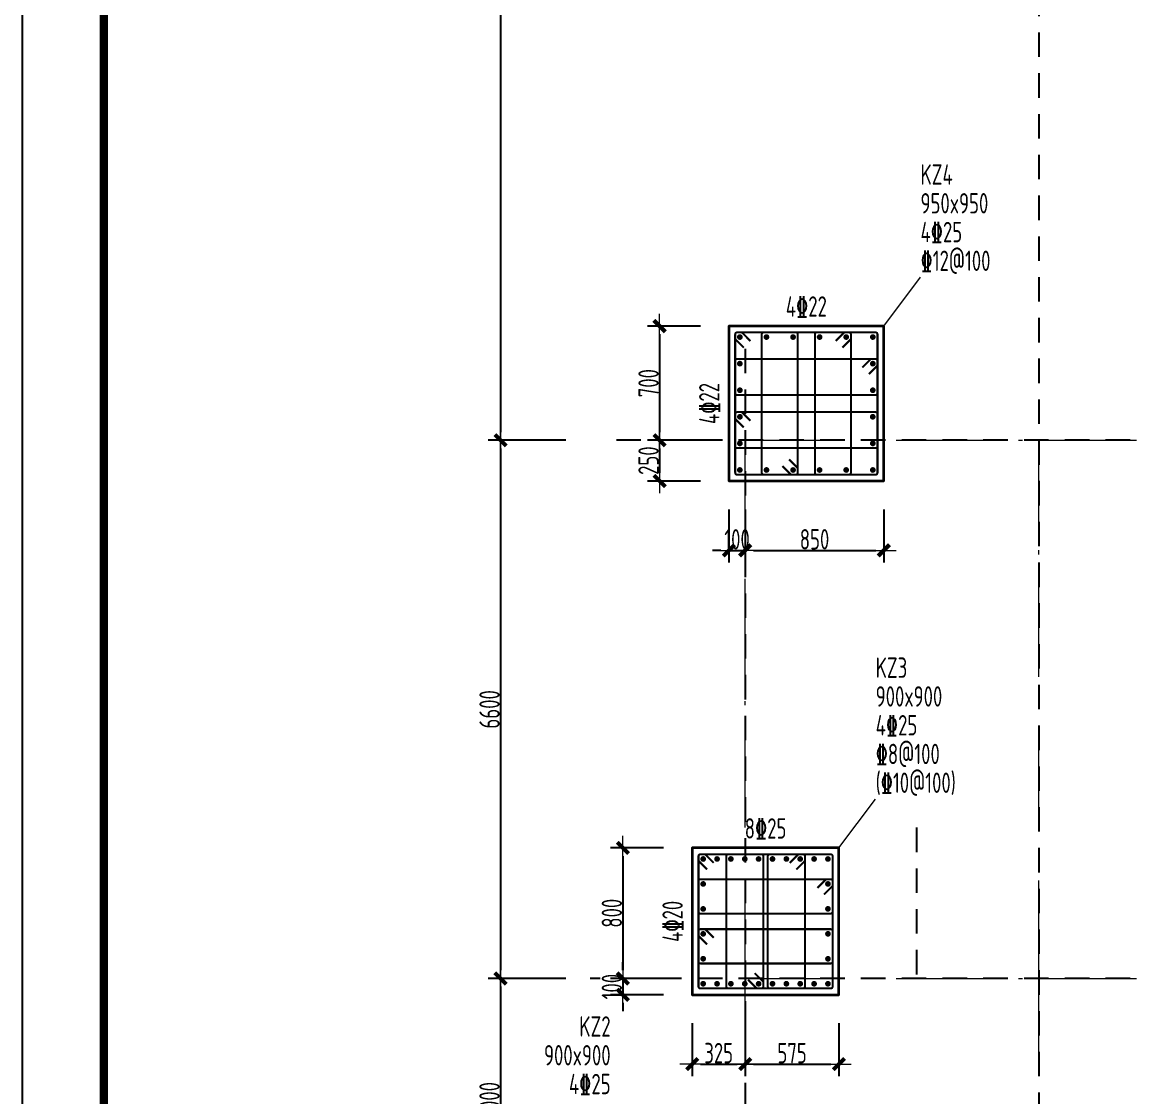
# Model space of a CAD drawing. Header units: millimetres. Extents: x 539196 to 807275, y 431843 to 1156631.
# Drawn here: x 603403 to 617021, y 796708 to 809885 of the extents above; entities that cross this region are included whole.
import ezdxf
from ezdxf.enums import TextEntityAlignment as Align

# ---------------------------------------------------------------- set-up
doc = ezdxf.new("R2010")
doc.units = ezdxf.units.MM
doc.header["$MEASUREMENT"] = 0
for name, pattern in [('DOTE', [2.42, 2, -0.2, 0.02, -0.2]), ('点划线', [1850, 1200, -300, 50, -300]), ('虚线', [500, 300, -200])]:
    doc.linetypes.add(name, pattern=pattern)
doc.layers.add('DOTE', color=1, linetype='DOTE')
doc.layers.add('PUB_TITLE', color=4, linetype='Continuous')
for name, color, linetype, lineweight in [('柱原位标注', 7, 'Continuous', 18), ('柱尺寸标注', 3, 'Continuous', 18), ('柱标注引线', 2, 'Continuous', 18), ('柱箍筋', 1, 'Continuous', 25), ('柱纵筋', 1, 'Continuous', 70), ('柱集中标注', 2, 'Continuous', 18), ('砼柱', 2, 'Continuous', 35), ('网格', 9, '点划线', 18), ('轴线标注', 3, 'Continuous', 18)]:
    doc.layers.add(name, color=color, linetype=linetype, lineweight=lineweight)
doc.styles.add('样式 1_yjk_yjk_yjk', font='yjkeng.shx', dxfattribs={"width": 0.7, "bigfont": 'yjkchn.shx'})
doc.dimstyles.new('盈建科结构_yjk_yjk_yjk', dxfattribs={"dimscale": 100, "dimtxt": 2.5, "dimasz": 1, "dimexe": 1.5, "dimexo": 0.625, "dimgap": 0.1, "dimtad": 1, "dimdec": 0, "dimrnd": 1, "dimzin": 0, "dimdsep": 46, "dimtxsty": '样式 1_yjk_yjk_yjk', "dimblk": '_yjkbk', "dimblk1": 'ARCHTICK', "dimblk2": 'ARCHTICK', "dimcen": 0.09, "dimadec": 0, "dimazin": 0, "dimtfac": 1, "dimtdec": 4, "dimtix": 1, "dimtmove": 2, "dimatfit": 3, "dimfxl": 0, "dimtolj": 1, "dimtzin": 0, "dimarcsym": 0})

# ---------------------------------------------------------------- blocks, each defined once
blk = doc.blocks.new('_yjkbk')
blk.add_line((-1, 0), (1.5, 0))
blk.add_lwpolyline([(-0.7, -0.7, 0.5, 0.5, 0), (0.7, 0.7, 0.5, 0.5, 0)], format="xyseb")
blk = doc.blocks.new('*D1200')
at = {"layer": 'Defpoints', "color": 0}
for p in [(612068, 804259), (612268, 804259), (612268, 803409)]:
    blk.add_point(p, dxfattribs=at)
at = {"layer": '柱尺寸标注', "color": 0, "lineweight": -2}
for p, q in [((612068, 803909), (612068, 803259)), ((612268, 803909), (612268, 803259)), ((611968, 803409), (611868, 803409)), ((612068, 803409), (612268, 803409)), ((612368, 803409), (612468, 803409))]:
    blk.add_line(p, q, dxfattribs=at)
at = {"layer": '柱尺寸标注', "color": 0, "lineweight": -2, "xscale": 100, "yscale": 100, "zscale": 100}
blk.add_blockref('_yjkbk', (612068, 803409), dxfattribs=at)
at = {"layer": '柱尺寸标注', "color": 0, "lineweight": -2, "xscale": 100, "yscale": 100, "zscale": 100, "rotation": 180}
blk.add_blockref('_yjkbk', (612268, 803409), dxfattribs=at)
at = {"layer": '柱尺寸标注', "color": 0, "insert": (612168, 803544), "char_height": 250, "attachment_point": 5, "style": '样式 1_yjk_yjk_yjk'}
blk.add_mtext('\\A1;100', dxfattribs=at)
blk = doc.blocks.new('_ARCHTICK')
at = {"color": 0, "linetype": 'ByBlock', "const_width": 0.15}
blk.add_lwpolyline([(-0.5, -0.5), (0.5, 0.5)], dxfattribs=at)
blk = doc.blocks.new('*D1201')
at = {"layer": 'Defpoints', "color": 0}
for p in [(612268, 804259), (613968, 804259), (613968, 803409)]:
    blk.add_point(p, dxfattribs=at)
at = {"layer": '柱尺寸标注', "color": 0, "lineweight": -2}
for p, q in [((612268, 803909), (612268, 803259)), ((613968, 803909), (613968, 803259)), ((612368, 803409), (613868, 803409))]:
    blk.add_line(p, q, dxfattribs=at)
at = {"layer": '柱尺寸标注', "color": 0, "lineweight": -2, "xscale": 100, "yscale": 100, "zscale": 100, "rotation": 180}
blk.add_blockref('_yjkbk', (612268, 803409), dxfattribs=at)
at = {"layer": '柱尺寸标注', "color": 0, "lineweight": -2, "xscale": 100, "yscale": 100, "zscale": 100}
blk.add_blockref('_yjkbk', (613968, 803409), dxfattribs=at)
at = {"layer": '柱尺寸标注', "color": 0, "insert": (613118, 803544), "char_height": 250, "attachment_point": 5, "style": '样式 1_yjk_yjk_yjk'}
blk.add_mtext('\\A1;850', dxfattribs=at)
blk = doc.blocks.new('*D1202')
at = {"layer": 'Defpoints', "color": 0}
for p in [(612068, 806159), (611218, 804759), (612068, 804759)]:
    blk.add_point(p, dxfattribs=at)
at = {"layer": '柱尺寸标注', "color": 0, "lineweight": -2}
for p, q in [((611718, 806159), (611068, 806159)), ((611218, 806059), (611218, 804859)), ((611718, 804759), (611068, 804759))]:
    blk.add_line(p, q, dxfattribs=at)
at = {"layer": '柱尺寸标注', "color": 0, "lineweight": -2, "xscale": 100, "yscale": 100, "zscale": 100}
for p, rotation in [((611218, 806159), 90), ((611218, 804759), 270)]:
    blk.add_blockref('_yjkbk', p, dxfattribs=dict(at, rotation=rotation))
at = {"layer": '柱尺寸标注', "color": 0, "insert": (611083, 805459), "char_height": 250, "attachment_point": 5, "rotation": 90, "style": '样式 1_yjk_yjk_yjk'}
blk.add_mtext('\\A1;700', dxfattribs=at)
blk = doc.blocks.new('*D1203')
at = {"layer": 'Defpoints', "color": 0}
for p in [(612068, 804759), (611218, 804259), (612068, 804259)]:
    blk.add_point(p, dxfattribs=at)
at = {"layer": '柱尺寸标注', "color": 0, "lineweight": -2}
for p, q in [((611718, 804759), (611068, 804759)), ((611218, 804659), (611218, 804359)), ((611718, 804259), (611068, 804259))]:
    blk.add_line(p, q, dxfattribs=at)
at = {"layer": '柱尺寸标注', "color": 0, "lineweight": -2, "xscale": 100, "yscale": 100, "zscale": 100}
for p, rotation in [((611218, 804759), 90), ((611218, 804259), 270)]:
    blk.add_blockref('_yjkbk', p, dxfattribs=dict(at, rotation=rotation))
at = {"layer": '柱尺寸标注', "color": 0, "insert": (611083, 804509), "char_height": 250, "attachment_point": 5, "rotation": 90, "style": '样式 1_yjk_yjk_yjk'}
blk.add_mtext('\\A1;250', dxfattribs=at)
blk = doc.blocks.new('*D1204')
at = {"layer": 'Defpoints', "color": 0}
for p in [(611618, 797959), (612268, 797959), (612268, 797109)]:
    blk.add_point(p, dxfattribs=at)
at = {"layer": '柱尺寸标注', "color": 0, "lineweight": -2}
for p, q in [((611618, 797609), (611618, 796959)), ((612268, 797609), (612268, 796959)), ((611718, 797109), (612168, 797109))]:
    blk.add_line(p, q, dxfattribs=at)
at = {"layer": '柱尺寸标注', "color": 0, "lineweight": -2, "xscale": 100, "yscale": 100, "zscale": 100, "rotation": 180}
blk.add_blockref('_yjkbk', (611618, 797109), dxfattribs=at)
at = {"layer": '柱尺寸标注', "color": 0, "lineweight": -2, "xscale": 100, "yscale": 100, "zscale": 100}
blk.add_blockref('_yjkbk', (612268, 797109), dxfattribs=at)
at = {"layer": '柱尺寸标注', "color": 0, "insert": (611943, 797244), "char_height": 250, "attachment_point": 5, "style": '样式 1_yjk_yjk_yjk'}
blk.add_mtext('\\A1;325', dxfattribs=at)
blk = doc.blocks.new('*D1205')
at = {"layer": 'Defpoints', "color": 0}
for p in [(612268, 797959), (613418, 797959), (613418, 797109)]:
    blk.add_point(p, dxfattribs=at)
at = {"layer": '柱尺寸标注', "color": 0, "lineweight": -2}
for p, q in [((612268, 797609), (612268, 796959)), ((613418, 797609), (613418, 796959)), ((612368, 797109), (613318, 797109))]:
    blk.add_line(p, q, dxfattribs=at)
at = {"layer": '柱尺寸标注', "color": 0, "lineweight": -2, "xscale": 100, "yscale": 100, "zscale": 100, "rotation": 180}
blk.add_blockref('_yjkbk', (612268, 797109), dxfattribs=at)
at = {"layer": '柱尺寸标注', "color": 0, "lineweight": -2, "xscale": 100, "yscale": 100, "zscale": 100}
blk.add_blockref('_yjkbk', (613418, 797109), dxfattribs=at)
at = {"layer": '柱尺寸标注', "color": 0, "insert": (612843, 797244), "char_height": 250, "attachment_point": 5, "style": '样式 1_yjk_yjk_yjk'}
blk.add_mtext('\\A1;575', dxfattribs=at)
blk = doc.blocks.new('*D1206')
at = {"layer": 'Defpoints', "color": 0}
for p in [(611618, 799759), (610768, 798159), (611618, 798159)]:
    blk.add_point(p, dxfattribs=at)
at = {"layer": '柱尺寸标注', "color": 0, "lineweight": -2}
for p, q in [((611268, 799759), (610618, 799759)), ((610768, 799659), (610768, 798259)), ((611268, 798159), (610618, 798159))]:
    blk.add_line(p, q, dxfattribs=at)
at = {"layer": '柱尺寸标注', "color": 0, "lineweight": -2, "xscale": 100, "yscale": 100, "zscale": 100}
for p, rotation in [((610768, 799759), 90), ((610768, 798159), 270)]:
    blk.add_blockref('_yjkbk', p, dxfattribs=dict(at, rotation=rotation))
at = {"layer": '柱尺寸标注', "color": 0, "insert": (610633, 798959), "char_height": 250, "attachment_point": 5, "rotation": 90, "style": '样式 1_yjk_yjk_yjk'}
blk.add_mtext('\\A1;800', dxfattribs=at)
blk = doc.blocks.new('*D1207')
at = {"layer": 'Defpoints', "color": 0}
for p in [(611618, 798159), (610768, 797959), (611618, 797959)]:
    blk.add_point(p, dxfattribs=at)
at = {"layer": '柱尺寸标注', "color": 0, "lineweight": -2}
for p, q in [((610768, 798259), (610768, 798359)), ((611268, 798159), (610618, 798159)), ((610768, 798159), (610768, 797959)), ((611268, 797959), (610618, 797959)), ((610768, 797859), (610768, 797759))]:
    blk.add_line(p, q, dxfattribs=at)
at = {"layer": '柱尺寸标注', "color": 0, "lineweight": -2, "xscale": 100, "yscale": 100, "zscale": 100}
for p, rotation in [((610768, 798159), 270), ((610768, 797959), 90)]:
    blk.add_blockref('_yjkbk', p, dxfattribs=dict(at, rotation=rotation))
at = {"layer": '柱尺寸标注', "color": 0, "insert": (610633, 798059), "char_height": 250, "attachment_point": 5, "rotation": 90, "style": '样式 1_yjk_yjk_yjk'}
blk.add_mtext('\\A1;100', dxfattribs=at)
blk = doc.blocks.new('*D1298')
at = {"layer": 'Defpoints', "color": 0}
for p in [(612268, 825759), (609268, 804759), (612268, 804759)]:
    blk.add_point(p, dxfattribs=at)
at = {"layer": '轴线标注', "color": 0, "lineweight": -2}
for p, q in [((610068, 825759), (609118, 825759)), ((609268, 825659), (609268, 804859)), ((610068, 804759), (609118, 804759))]:
    blk.add_line(p, q, dxfattribs=at)
at = {"layer": '轴线标注', "color": 0, "lineweight": -2, "xscale": 100, "yscale": 100, "zscale": 100}
for p, rotation in [((609268, 825759), 90), ((609268, 804759), 270)]:
    blk.add_blockref('_yjkbk', p, dxfattribs=dict(at, rotation=rotation))
at = {"layer": '轴线标注', "color": 0, "insert": (609133, 815259), "char_height": 250, "attachment_point": 5, "rotation": 90, "style": '样式 1_yjk_yjk_yjk'}
blk.add_mtext('\\A1;21000', dxfattribs=at)
blk = doc.blocks.new('*D1300')
at = {"layer": 'Defpoints', "color": 0}
for p in [(612268, 804759), (609268, 798159), (612268, 798159)]:
    blk.add_point(p, dxfattribs=at)
at = {"layer": '轴线标注', "color": 0, "lineweight": -2}
for p, q in [((610068, 804759), (609118, 804759)), ((609268, 804659), (609268, 798259)), ((610068, 798159), (609118, 798159))]:
    blk.add_line(p, q, dxfattribs=at)
at = {"layer": '轴线标注', "color": 0, "lineweight": -2, "xscale": 100, "yscale": 100, "zscale": 100}
for p, rotation in [((609268, 804759), 90), ((609268, 798159), 270)]:
    blk.add_blockref('_yjkbk', p, dxfattribs=dict(at, rotation=rotation))
at = {"layer": '轴线标注', "color": 0, "insert": (609133, 801459), "char_height": 250, "attachment_point": 5, "rotation": 90, "style": '样式 1_yjk_yjk_yjk'}
blk.add_mtext('\\A1;6600', dxfattribs=at)
blk = doc.blocks.new('*D1302')
at = {"layer": 'Defpoints', "color": 0}
for p in [(612268, 798159), (609268, 795159), (612268, 795159)]:
    blk.add_point(p, dxfattribs=at)
at = {"layer": '轴线标注', "color": 0, "lineweight": -2}
for p, q in [((610068, 798159), (609118, 798159)), ((609268, 798059), (609268, 795259)), ((610068, 795159), (609118, 795159))]:
    blk.add_line(p, q, dxfattribs=at)
at = {"layer": '轴线标注', "color": 0, "lineweight": -2, "xscale": 100, "yscale": 100, "zscale": 100}
for p, rotation in [((609268, 798159), 90), ((609268, 795159), 270)]:
    blk.add_blockref('_yjkbk', p, dxfattribs=dict(at, rotation=rotation))
at = {"layer": '轴线标注', "color": 0, "insert": (609133, 796659), "char_height": 250, "attachment_point": 5, "rotation": 90, "style": '样式 1_yjk_yjk_yjk'}
blk.add_mtext('\\A1;3000', dxfattribs=at)
blk = doc.blocks.new('jzzw')
at = {"layer": 'DOTE', "color": 1, "linetype": '虚线'}
for p, q in [((917386, 873149), (917386, 834829)), ((913786, 853271), (913786, 834829)), ((913786, 853271), (913786, 834829)), ((913786, 853271), (913786, 834829)), ((952506, 852149), (912186, 852149)), ((915886, 847399), (915886, 845549)), ((952506, 845549), (911886, 845549)), ((952506, 845549), (911886, 845549))]:
    blk.add_line(p, q, dxfattribs=at)

msp = doc.modelspace()

# ---------------------------------------------------------------- linework, layer by layer
at = {"layer": 'PUB_TITLE'}
msp.add_lwpolyline([(603402.6, 768243), (662802.6, 768243), (662802.6, 852343), (603402.6, 852343)], close=True, dxfattribs=at)
at = {"layer": 'PUB_TITLE', "const_width": 100}
msp.add_lwpolyline([(604402.6, 769243), (661802.6, 769243), (661802.6, 849843), (604402.6, 849843)], close=True, dxfattribs=at)
at = {"layer": '柱标注引线'}
for p, q in [((613967.6, 806159.2), (614417.6, 806759.2)), ((613417.6, 799759.2), (613867.6, 800359.2))]:
    msp.add_line(p, q, dxfattribs=at)
at = {"layer": '柱箍筋', "const_width": 25}
for points in [[(612331.6, 805976.5), (612233.4, 806074.8, 0.1989124), (612216.6, 806081.7), (612168.8, 806081.7, 0.4142136), (612145.1, 806058), (612145.1, 804360.5, 0.4142136), (612168.8, 804336.7), (613866.3, 804336.7, 0.4142136), (613890.1, 804360.5), (613890.1, 806058, 0.4142136), (613866.3, 806081.7), (612168.8, 806081.7, 0.4142136), (612145.1, 806058), (612145.1, 806010.2, 0.1989124), (612152, 805993.5), (612250.3, 805895.2)], [(612725.5, 804442), (612823.8, 804343.7, 0.1989124), (612840.6, 804336.7), (612888.3, 804336.7, 0.4142136), (612912.1, 804360.5), (612912.1, 806058, 0.4142136), (612888.3, 806081.7), (612494.8, 806081.7, 0.4142136), (612471.1, 806058), (612471.1, 804360.5, 0.4142136), (612494.8, 804336.7), (612888.3, 804336.7, 0.4142136), (612912.1, 804360.5), (612912.1, 804408.2, 0.1989124), (612905.1, 804425), (612806.9, 804523.3)], [(613377.5, 805976.5), (613475.8, 806074.8, -0.1989124), (613492.6, 806081.7), (613540.3, 806081.7, -0.4142136), (613564.1, 806058), (613564.1, 804360.5, -0.4142136), (613540.3, 804336.7), (613146.8, 804336.7, -0.4142136), (613123.1, 804360.5), (613123.1, 806058, -0.4142136), (613146.8, 806081.7), (613540.3, 806081.7, -0.4142136), (613564.1, 806058), (613564.1, 806010.2, -0.1989124), (613557.1, 805993.5), (613458.9, 805895.2)], [(613784.9, 805569.2), (613883.1, 805667.5, 0.1989124), (613890.1, 805684.2), (613890.1, 805732, 0.4142136), (613866.3, 805755.7), (612168.8, 805755.7, 0.4142136), (612145.1, 805732), (612145.1, 805338.5, 0.4142136), (612168.8, 805314.7), (613866.3, 805314.7, 0.4142136), (613890.1, 805338.5), (613890.1, 805732, 0.4142136), (613866.3, 805755.7), (613818.6, 805755.7, 0.1989124), (613801.8, 805748.8), (613703.5, 805650.5)], [(612250.3, 804917.2), (612152, 805015.5, -0.1989124), (612145.1, 805032.2), (612145.1, 805080, -0.4142136), (612168.8, 805103.7), (613866.3, 805103.7, -0.4142136), (613890.1, 805080), (613890.1, 804686.5, -0.4142136), (613866.3, 804662.7), (612168.8, 804662.7, -0.4142136), (612145.1, 804686.5), (612145.1, 805080, -0.4142136), (612168.8, 805103.7), (612216.6, 805103.7, -0.1989124), (612233.4, 805096.8), (612331.6, 804998.5)], [(611881.6, 799576.5), (611783.4, 799674.8, 0.1989124), (611766.6, 799681.7), (611718.8, 799681.7, 0.4142136), (611695.1, 799658), (611695.1, 798060.5, 0.4142136), (611718.8, 798036.7), (613316.3, 798036.7, 0.4142136), (613340.1, 798060.5), (613340.1, 799658, 0.4142136), (613316.3, 799681.7), (611718.8, 799681.7, 0.4142136), (611695.1, 799658), (611695.1, 799610.2, 0.1989124), (611702, 799593.5), (611800.3, 799495.2)], [(612303.5, 798142), (612401.8, 798043.7, 0.1989124), (612418.6, 798036.7), (612466.3, 798036.7, 0.4142136), (612490.1, 798060.5), (612490.1, 799658, 0.4142136), (612466.3, 799681.7), (612058.8, 799681.7, 0.4142136), (612035.1, 799658), (612035.1, 798060.5, 0.4142136), (612058.8, 798036.7), (612466.3, 798036.7, 0.4142136), (612490.1, 798060.5), (612490.1, 798108.2, 0.1989124), (612483.1, 798125), (612384.9, 798223.3)], [(612813.5, 799576.5), (612911.8, 799674.8, -0.1989124), (612928.6, 799681.7), (612976.3, 799681.7, -0.4142136), (613000.1, 799658), (613000.1, 798060.5, -0.4142136), (612976.3, 798036.7), (612568.8, 798036.7, -0.4142136), (612545.1, 798060.5), (612545.1, 799658, -0.4142136), (612568.8, 799681.7), (612976.3, 799681.7, -0.4142136), (613000.1, 799658), (613000.1, 799610.2, -0.1989124), (612993.1, 799593.5), (612894.9, 799495.2)], [(613234.9, 799189.2), (613333.1, 799287.5, 0.1989124), (613340.1, 799304.2), (613340.1, 799352, 0.4142136), (613316.3, 799375.7), (611718.8, 799375.7, 0.4142136), (611695.1, 799352), (611695.1, 798978.5, 0.4142136), (611718.8, 798954.7), (613316.3, 798954.7, 0.4142136), (613340.1, 798978.5), (613340.1, 799352, 0.4142136), (613316.3, 799375.7), (613268.6, 799375.7, 0.1989124), (613251.8, 799368.8), (613153.5, 799270.5)], [(611800.3, 798577.2), (611702, 798675.5, -0.1989124), (611695.1, 798692.2), (611695.1, 798740, -0.4142136), (611718.8, 798763.7), (613316.3, 798763.7, -0.4142136), (613340.1, 798740), (613340.1, 798366.5, -0.4142136), (613316.3, 798342.7), (611718.8, 798342.7, -0.4142136), (611695.1, 798366.5), (611695.1, 798740, -0.4142136), (611718.8, 798763.7), (611766.6, 798763.7, -0.1989124), (611783.4, 798756.8), (611881.6, 798658.5)]]:
    msp.add_lwpolyline(points, format="xyb", dxfattribs=at)
at = {"layer": '柱纵筋', "const_width": 35}
for points in [[(612220.1, 806024.2, 1), (612185.1, 806024.2, 1)], [(612546.1, 806024.2, 1), (612511.1, 806024.2, 1)], [(612872.1, 806024.2, 1), (612837.1, 806024.2, 1)], [(613198.1, 806024.2, 1), (613163.1, 806024.2, 1)], [(613524.1, 806024.2, 1), (613489.1, 806024.2, 1)], [(613850.1, 806024.2, 1), (613815.1, 806024.2, 1)], [(612220.1, 805698.2, 1), (612185.1, 805698.2, 1)], [(613850.1, 805698.2, 1), (613815.1, 805698.2, 1)], [(612220.1, 805372.2, 1), (612185.1, 805372.2, 1)], [(613850.1, 805372.2, 1), (613815.1, 805372.2, 1)], [(612220.1, 805046.2, 1), (612185.1, 805046.2, 1)], [(613850.1, 805046.2, 1), (613815.1, 805046.2, 1)], [(612220.1, 804720.2, 1), (612185.1, 804720.2, 1)], [(613850.1, 804720.2, 1), (613815.1, 804720.2, 1)], [(612220.1, 804394.2, 1), (612185.1, 804394.2, 1)], [(612546.1, 804394.2, 1), (612511.1, 804394.2, 1)], [(612872.1, 804394.2, 1), (612837.1, 804394.2, 1)], [(613198.1, 804394.2, 1), (613163.1, 804394.2, 1)], [(613524.1, 804394.2, 1), (613489.1, 804394.2, 1)], [(613850.1, 804394.2, 1), (613815.1, 804394.2, 1)], [(611770.1, 799624.2, 1), (611735.1, 799624.2, 1)], [(611940.1, 799624.2, 1), (611905.1, 799624.2, 1)], [(612110.1, 799624.2, 1), (612075.1, 799624.2, 1)], [(612280.1, 799624.2, 1), (612245.1, 799624.2, 1)], [(612450.1, 799624.2, 1), (612415.1, 799624.2, 1)], [(612620.1, 799624.2, 1), (612585.1, 799624.2, 1)], [(612790.1, 799624.2, 1), (612755.1, 799624.2, 1)], [(612960.1, 799624.2, 1), (612925.1, 799624.2, 1)], [(613130.1, 799624.2, 1), (613095.1, 799624.2, 1)], [(613300.1, 799624.2, 1), (613265.1, 799624.2, 1)], [(611770.1, 799318.2, 1), (611735.1, 799318.2, 1)], [(613300.1, 799318.2, 1), (613265.1, 799318.2, 1)], [(611770.1, 799012.2, 1), (611735.1, 799012.2, 1)], [(613300.1, 799012.2, 1), (613265.1, 799012.2, 1)], [(611770.1, 798706.2, 1), (611735.1, 798706.2, 1)], [(613300.1, 798706.2, 1), (613265.1, 798706.2, 1)], [(611770.1, 798400.2, 1), (611735.1, 798400.2, 1)], [(613300.1, 798400.2, 1), (613265.1, 798400.2, 1)], [(611770.1, 798094.2, 1), (611735.1, 798094.2, 1)], [(611940.1, 798094.2, 1), (611905.1, 798094.2, 1)], [(612110.1, 798094.2, 1), (612075.1, 798094.2, 1)], [(612280.1, 798094.2, 1), (612245.1, 798094.2, 1)], [(612450.1, 798094.2, 1), (612415.1, 798094.2, 1)], [(612620.1, 798094.2, 1), (612585.1, 798094.2, 1)], [(612790.1, 798094.2, 1), (612755.1, 798094.2, 1)], [(612960.1, 798094.2, 1), (612925.1, 798094.2, 1)], [(613130.1, 798094.2, 1), (613095.1, 798094.2, 1)], [(613300.1, 798094.2, 1), (613265.1, 798094.2, 1)]]:
    msp.add_lwpolyline(points, format="xyb", close=True, dxfattribs=at)
at = {"layer": '砼柱'}
for points in [[(613967.6, 806159.2), (612067.6, 806159.2), (612067.6, 804259.2), (613967.6, 804259.2)], [(613417.6, 799759.2), (611617.6, 799759.2), (611617.6, 797959.2), (613417.6, 797959.2)]]:
    msp.add_lwpolyline(points, close=True, dxfattribs=at)
at = {"layer": '网格'}
for p, q in [((612267.6, 798159.2), (612267.6, 804759.2)), ((612267.6, 804759.2), (615867.6, 804759.2)), ((615867.6, 798159.2), (615867.6, 804759.2)), ((615867.6, 804759.2), (619667.6, 804759.2)), ((612267.6, 795159.2), (612267.6, 798159.2)), ((612267.6, 798159.2), (615867.6, 798159.2)), ((615867.6, 795159.2), (615867.6, 798159.2)), ((615867.6, 798159.2), (619667.6, 798159.2))]:
    msp.add_line(p, q, dxfattribs=at)

# ---------------------------------------------------------------- block references
msp.add_blockref('jzzw', (-301518.2, -47389.7))

# ---------------------------------------------------------------- texts
at = {"layer": '柱原位标注', "linetype": 'Continuous', "style": '样式 1_yjk_yjk_yjk', "width": 0.7}
for s, p in [('4\x8422', (613017.6, 806199.2)), ('8\x8425', (612517.6, 799799.2))]:
    msp.add_text(s, height=250, dxfattribs=at).set_placement(p, align=Align.BOTTOM_CENTER)
for s, p in [('4\x8422', (612027.6, 805209.2)), ('4\x8420', (611577.6, 798859.2))]:
    msp.add_text(s, height=250, rotation=90, dxfattribs=at).set_placement(p, align=Align.BOTTOM_CENTER)
at = {"layer": '柱集中标注', "linetype": 'Continuous', "style": '样式 1_yjk_yjk_yjk', "width": 0.7}
for s, p in [('KZ4', (614417.6, 807817.5)), ('950x950', (614417.6, 807464.7)), ('4\x8425', (614417.6, 807112)), ('\x8412@100', (614417.6, 806759.2)), ('KZ3', (613867.6, 801770.2)), ('900x900', (613867.6, 801417.5)), ('4\x8425', (613867.6, 801064.7)), ('\x848@100', (613867.6, 800712)), ('(\x8410@100)', (613867.6, 800359.2))]:
    msp.add_text(s, height=250, dxfattribs=at).set_placement(p, align=Align.BOTTOM_LEFT)
for s, p in [('KZ2', (610617.6, 797370.2)), ('900x900', (610617.6, 797017.5)), ('4\x8425', (610617.6, 796664.7))]:
    msp.add_text(s, height=250, dxfattribs=at).set_placement(p, align=Align.BOTTOM_RIGHT)

# ---------------------------------------------------------------- dimensions: what is measured, and where the dimension line sits
at = {"layer": '柱尺寸标注'}
for p1, p2, picture, middle in [((612067.6, 806159.2), (612067.6, 804759.2), '*D1202', (611082.6, 805459.2)), ((612067.6, 804759.2), (612067.6, 804259.2), '*D1203', (611082.6, 804509.2)), ((612067.6, 804259.2), (612267.6, 804259.2), '*D1200', (612167.6, 803544.2)), ((612267.6, 804259.2), (613967.6, 804259.2), '*D1201', (613117.6, 803544.2)), ((611617.6, 799759.2), (611617.6, 798159.2), '*D1206', (610632.6, 798959.2)), ((611617.6, 798159.2), (611617.6, 797959.2), '*D1207', (610632.6, 798059.2)), ((611617.6, 797959.2), (612267.6, 797959.2), '*D1204', (611942.6, 797244.2)), ((612267.6, 797959.2), (613417.6, 797959.2), '*D1205', (612842.6, 797244.2))]:
    dim = msp.add_aligned_dim(p1=p1, p2=p2, distance=-850, dimstyle='盈建科结构_yjk_yjk_yjk', override={"dimscale": 100, "dimtxt": 2.5, "dimasz": 1, "dimexe": 1.5, "dimexo": 3.5, "dimgap": 0.1, "dimtad": 1, "dimlfac": 0.5, "dimrnd": 5, "dimdle": 0, "dimfxlon": 0}, dxfattribs=at)
    dim.commit()
    dim.dimension.update_dxf_attribs({"geometry": picture, "text_midpoint": middle})
at = {"layer": '轴线标注'}
for p1, p2, picture, middle in [((612267.6, 825759.2), (612267.6, 804759.2), '*D1298', (609132.6, 815259.2)), ((612267.6, 804759.2), (612267.6, 798159.2), '*D1300', (609132.6, 801459.2)), ((612267.6, 798159.2), (612267.6, 795159.2), '*D1302', (609132.6, 796659.2))]:
    dim = msp.add_aligned_dim(p1=p1, p2=p2, distance=-3000, dimstyle='盈建科结构_yjk_yjk_yjk', override={"dimscale": 100, "dimtxt": 2.5, "dimasz": 1, "dimexe": 1.5, "dimexo": 22, "dimgap": 0.1, "dimtad": 1, "dimlfac": 1, "dimrnd": 5, "dimdle": 0, "dimfxlon": 0}, dxfattribs=at)
    dim.commit()
    dim.dimension.update_dxf_attribs({"geometry": picture, "text_midpoint": middle})

doc.saveas('drawing.dxf')
